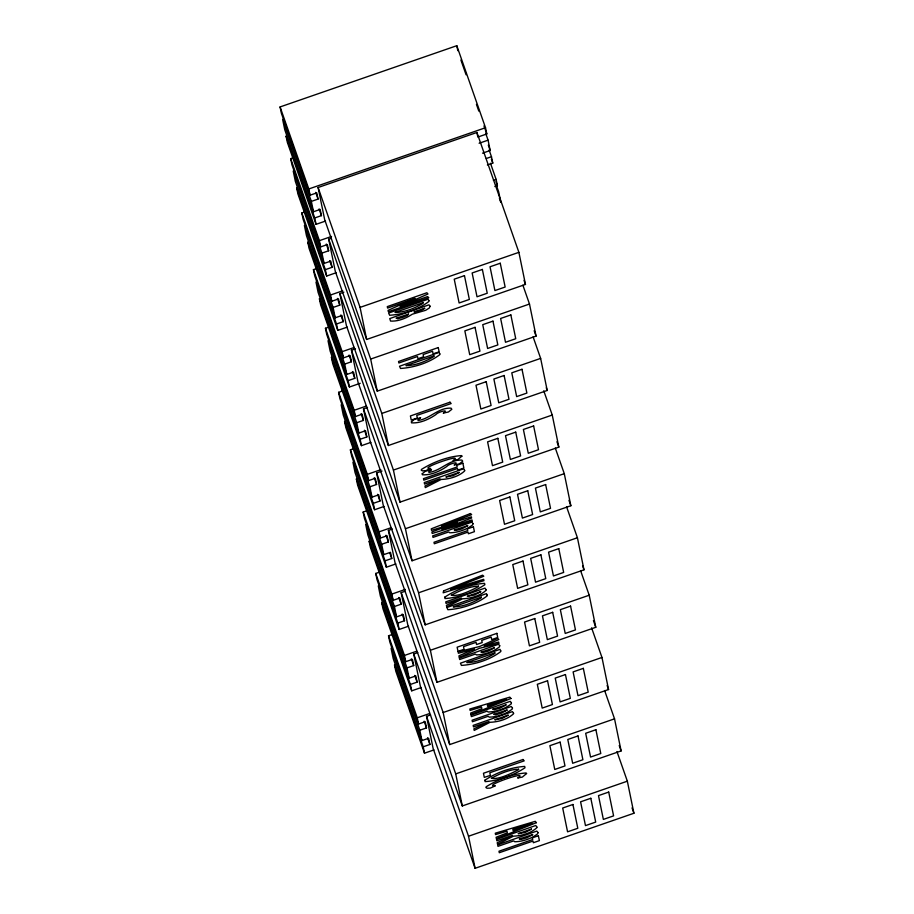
<?xml version="1.0" encoding="UTF-8"?>
<svg xmlns="http://www.w3.org/2000/svg" width="914" height="914" viewBox="0 0 914 914"><rect width="100%" height="100%" fill="white"/><g stroke="black" fill="none" stroke-linecap="round" stroke-linejoin="round"><path stroke-width="1.37" d="M325.498 221.074L316.061 224.341L314.747 217.955L321.442 215.635L320.174 209.432L313.479 211.751L311.354 201.4L318.049 199.081L316.781 192.877L310.086 195.196L281.363 113.176L280.084 106.938L456.794 45.7L485.517 127.72L486.796 133.958L477.851 137.054L476.914 132.473L318.095 187.519L324.664 219.589L366.651 339.46L525.47 284.425L518.889 252.344L476.914 132.473M336.101 272.76L326.664 276.039L325.35 269.653L332.045 267.334L330.777 261.118L324.082 263.438L321.957 253.098L328.652 250.779L327.372 244.564L320.677 246.894L291.966 164.874L290.686 158.636L293.383 157.699M310.086 195.196L308.806 188.958L485.517 127.72M479.119 143.258L488.076 140.162L485.722 133.433M347.251 327.121L337.803 330.388L336.501 324.002L343.196 321.682L341.916 315.479L335.221 317.798L333.107 307.447L339.802 305.127L338.523 298.924L331.828 301.243L303.105 219.223L301.826 212.985L304.522 212.059M482.523 153.164L490.19 150.502L488.076 140.162M486.351 158.488L491.469 156.717L489.116 149.987M487.379 164.966L492.772 163.103L491.469 156.717M320.677 246.894L319.409 240.656L331.542 236.452M493.423 180.344L496.119 179.407L490.475 163.275M522.888 285.179L529.492 304.042L536.072 336.112L377.254 391.158L335.267 271.275L328.697 239.205L331.382 238.28M494.84 186.536L497.399 185.645L496.119 179.407M360.219 383.286L349.422 387.033L348.108 380.647L354.803 378.327L353.535 372.112L346.84 374.432L344.715 364.092L351.41 361.773L350.142 355.557L343.447 357.877L314.724 275.868L313.445 269.63L316.141 268.693M331.828 301.243L330.548 295.005L342.693 290.801M533.091 336.843L540.642 358.391L547.212 390.472L388.393 445.506L346.417 325.635L339.837 293.565L343.881 292.16M366.651 339.46L360.07 307.39L518.889 252.344M370.89 442.387L361.441 445.655L360.139 439.268L366.834 436.949L365.554 430.745L358.859 433.065L356.746 422.714L363.441 420.394L362.161 414.191L355.466 416.51L326.744 334.49L325.464 328.263L329.508 326.858M343.447 357.877L342.167 351.65L354.312 347.434M543.761 390.792L552.25 415.036L558.831 447.106L400.012 502.14L358.037 382.269L351.456 350.199L355.489 348.805M377.254 391.158L370.673 359.076L529.492 304.042M384.029 506.47L374.591 509.738L373.278 503.351L379.973 501.032L378.693 494.828L372.009 497.147L369.884 486.796L376.579 484.477L375.3 478.273L368.605 480.593L339.882 398.573L338.603 392.334L342.659 390.929M355.466 416.51L354.186 410.272L366.331 406.067M555.312 448.066L564.281 473.658L570.85 505.739L412.031 560.773L370.056 440.902L363.475 408.832L367.519 407.427M388.393 445.506L381.812 413.436L540.642 358.391M395.819 563.949L386.371 567.217L385.068 560.83L391.763 558.511L390.484 552.307L383.789 554.627L381.675 544.276L388.37 541.956L387.09 535.753L380.395 538.072L351.673 456.052L350.393 449.825L354.449 448.42M368.605 480.593L367.325 474.355L380.818 469.682M566.566 506.767L577.419 537.74L583.989 569.81L425.17 624.856L383.195 504.985L376.614 472.904L382.006 471.041M400.012 502.14L393.431 470.07L552.25 415.036M408.581 626.193L399.144 629.46L397.83 623.074L404.525 620.755L403.257 614.551L396.562 616.87L394.437 606.519L401.132 604.2L399.852 597.996L393.157 600.315L364.435 518.295L363.166 512.057L367.211 510.663M380.395 538.072L379.116 531.834L391.261 527.629M580.71 570.976L589.21 595.22L595.779 627.301L436.961 682.335L394.985 562.464L388.404 530.394L392.449 528.989M412.031 560.773L405.45 528.703L564.281 473.658M421.148 687.568L411.711 690.835L410.397 684.449L417.092 682.13L415.824 675.926L409.129 678.245L407.004 667.894L413.699 665.575L412.42 659.371L405.736 661.69L377.014 579.67L375.734 573.444L379.778 572.038M393.157 600.315L391.889 594.077L405.37 589.404M591.598 627.838L601.972 657.463L608.553 689.533L449.722 744.579L407.747 624.708L401.166 592.638L405.21 591.232M425.17 624.856L418.601 592.786L577.419 537.74M433.956 749.914L424.507 753.182L423.205 746.795L429.9 744.476L428.62 738.272L421.925 740.591L419.812 730.24L426.507 727.921L425.227 721.717L418.532 724.037L389.81 642.016L388.53 635.778L392.574 634.385M405.736 661.69L404.456 655.452L416.59 651.248M604.634 690.561L614.539 718.838L621.12 750.92L462.301 805.954L420.314 686.083L413.745 654.013L417.778 652.607M436.961 682.335L430.391 650.265L589.21 595.22M418.532 724.037L417.252 717.798L429.397 713.594M616.961 751.559L627.347 781.184L633.916 813.254L475.097 868.3L433.122 748.429L426.541 716.359L430.585 714.954M449.722 744.579L443.153 712.509L601.972 657.463M462.301 805.954L455.72 773.884L614.539 718.838M475.097 868.3L468.528 836.23L627.347 781.184M460.896 60.004L466.083 74.788M476.445 104.367L478.799 111.097M483.974 125.881L486.796 133.958M488.305 145.132L490.19 150.502M491.366 159.07L492.772 163.103M495.982 181.612L497.399 185.645M496.313 185.131L498.667 191.849L500.792 202.2L499.387 198.167M524.053 280.381L525.47 284.425M534.176 330.719L536.072 336.112M546.275 387.776L547.212 390.472M556.946 441.713L558.831 447.106M568.965 500.346L570.85 505.739M582.584 565.777L583.989 569.81M593.426 620.56L595.779 627.301M607.136 685.5L608.553 689.533M619.224 745.527L621.12 750.92M632.031 807.873L633.916 813.254M318.095 187.519L360.07 307.39M315.696 192.363L318.049 199.081M319.089 208.918L321.442 215.635M328.697 239.205L370.673 359.076M280.084 106.938L308.806 188.958M311.354 201.4L282.632 119.391L284.757 129.731L313.479 211.751M326.298 244.049L328.652 250.779M314.747 217.955L286.025 135.935L287.339 142.321L316.061 224.341M329.691 260.604L332.045 267.334M339.837 293.565L381.812 413.436M290.686 158.636L319.409 240.656M321.957 253.098L293.234 171.078L295.359 181.429L324.082 263.438M337.437 298.41L339.802 305.127M325.35 269.653L296.627 187.633L297.941 194.019L326.664 276.039M340.842 314.964L343.196 321.682M351.456 350.199L393.431 470.07M301.826 212.985L330.548 295.005M333.107 307.447L304.385 225.438L306.498 235.778L335.221 317.798M349.057 355.043L351.41 361.773M336.501 324.002L307.778 241.982L309.081 248.368L337.803 330.388M352.45 371.598L354.803 378.327M363.475 408.832L405.45 528.703M313.445 269.63L342.167 351.65M344.715 364.092L315.993 282.072L318.118 292.411L346.84 374.432M361.076 413.676L363.441 420.394M348.108 380.647L319.386 298.627L320.7 305.013L349.422 387.033M364.48 430.231L366.834 436.949M376.614 472.904L418.601 592.786M325.464 328.263L354.186 410.272M356.746 422.714L328.023 340.705L330.137 351.045L358.859 433.065M374.226 477.759L376.579 484.477M360.139 439.268L331.416 357.248L332.719 363.646L361.441 445.655M377.619 494.314L379.973 501.032M388.404 530.394L430.391 650.265M338.603 392.334L367.325 474.355M369.884 486.796L341.162 404.776L343.287 415.127L372.009 497.147M386.016 535.238L388.37 541.956M373.278 503.351L344.555 421.331L345.869 427.718L374.591 509.738M389.878 553.141L391.763 558.511M401.166 592.638L443.153 712.509M350.393 449.825L379.116 531.834M381.675 544.276L352.953 462.267L355.066 472.607L383.789 554.627M398.778 597.482L401.132 604.2M385.068 560.83L356.346 478.822L357.648 485.208L386.371 567.217M402.171 614.037L404.525 620.755M413.745 654.013L455.72 773.884M363.166 512.057L391.889 594.077M394.437 606.519L365.714 524.51L367.839 534.85L396.562 616.87M411.346 658.857L413.699 665.575M397.83 623.074L369.107 541.054L370.421 547.44L399.144 629.46M414.739 675.412L417.092 682.13M426.541 716.359L468.528 836.23M375.734 573.444L404.456 655.452M407.004 667.894L378.282 585.885L380.407 596.225L409.129 678.245M424.142 721.203L426.507 727.921M410.397 684.449L381.675 602.44L382.989 608.827L411.711 690.835M427.546 737.758L429.9 744.476M388.53 635.778L417.252 717.798M419.812 730.24L391.089 648.22L393.203 658.571L421.925 740.591M423.205 746.795L394.482 664.775L395.785 671.162L424.507 753.182M456.794 45.7L457.823 50.693M464.655 470.39L464.586 471.018C458.531 476.64 449.311 479.164 441.142 479.462L425.307 487.608L424.976 486.019L440.034 478.73L424.576 484.077L424.267 482.569L463.512 468.802L464.655 470.39M486.111 589.713L486.042 590.341C479.987 595.951 470.767 598.476 462.598 598.784L446.763 606.919L446.432 605.342L461.49 598.053L446.032 603.4L445.724 601.892L484.968 588.113L486.111 589.713M513.565 713.217L513.497 713.834C507.43 719.455 498.221 721.98 490.053 722.289L474.206 730.423L473.886 728.846L488.933 721.546L473.486 726.904L473.178 725.385L512.411 711.618L513.565 713.217M536.918 827.09L536.849 827.718C530.783 833.34 521.574 835.864 513.405 836.161L497.559 844.308L497.239 842.719L512.286 835.43L496.839 840.777L496.531 839.269L535.764 825.502L536.918 827.09M428.94 300.729L428.826 301.517C417.961 309.777 403.223 314.359 389.627 315.261L388.621 313.056L428.152 299.198L428.94 300.729M439.851 353.935L439.737 354.712C428.872 362.972 414.133 367.554 400.538 368.468L399.532 366.251L439.063 352.404L439.851 353.935M487.208 595.185L487.093 595.974C476.228 604.223 461.479 608.815 447.883 609.718L446.877 607.513L486.408 593.654L487.208 595.185M500.758 650.882L500.632 651.671C489.778 659.919 475.029 664.512 461.433 665.415L460.428 663.21L499.958 649.351L500.758 650.882M430.037 306.179L429.352 307.961L425.73 310.28L412.294 314.199C406.022 318.335 398.127 321.568 390.552 321.065L389.752 318.575L428.963 304.842L430.037 306.179M411.391 421.857L411.551 422.851C420.143 423.422 428.952 419.355 435.978 414.533C437.578 412.031 450.179 408.604 443.256 413.105L448.454 411.986L451.836 409.301L451.082 408.17C438.412 407.358 429.934 418.978 418.064 420.486L417.961 419.755L420.657 417.789L414.522 419.275L411.391 421.857M422.234 473.783L422.394 474.777C430.985 475.349 439.805 471.281 446.82 466.46C448.42 463.958 461.033 460.53 454.109 465.02L459.296 463.912L462.69 461.227L461.936 460.096C449.254 459.285 440.788 470.904 428.917 472.412L428.803 471.681L431.511 469.705L425.376 471.201L422.234 473.783M423.079 302.728L422.942 303.334C414.785 308.338 404.514 312.382 395.019 312.451L423.079 302.728M433.99 355.923L433.853 356.54C425.696 361.544 415.424 365.577 405.93 365.646L433.99 355.923M481.347 597.185L481.21 597.79C473.052 602.794 462.781 606.839 453.287 606.907L481.347 597.185M494.885 652.882L494.748 653.487C486.591 658.491 476.32 662.536 466.826 662.604L494.885 652.882M443.61 590.867L443.153 592.809L483.952 580.687L483.666 579.316L450.533 589.347L483.78 576.231L482.592 575.157L443.61 590.867M424.679 308.304L420.212 310.988L413.928 311.937L424.679 308.304M461.901 456.143L457.72 459.673L452.978 460.633C466.551 451.824 415.824 469.556 430.677 468.425L425.616 470.721L422.371 470.87L421.24 470.139L421.525 469.373C433.339 462.016 447.46 456.634 461.364 455.583L461.901 456.143M526.567 773.53L522.385 777.06L517.644 778.02C531.217 769.211 480.478 786.943 495.342 785.8L490.281 788.108L487.025 788.245L485.905 787.525L486.191 786.748C498.004 779.402 512.126 774.021 526.03 772.958L526.567 773.53M473.064 523.619L472.709 524.842C466.38 529.754 457.8 532.634 449.802 532.793L448.717 531.948L433.008 537.386L432.699 535.878L471.83 522.145L473.064 523.619M499.73 645.752L499.364 646.963C493.034 651.888 484.454 654.755 476.468 654.927L475.383 654.07L459.662 659.508L459.354 658.011L498.484 644.267L499.73 645.752M511.44 702.82L511.075 704.043C504.745 708.956 496.165 711.835 488.167 712.006L487.082 711.149L471.373 716.587L471.064 715.091L510.195 701.346L511.44 702.82M512.491 707.973L512.126 709.195C505.796 714.108 497.216 716.987 489.23 717.147L488.145 716.29L472.424 721.74L472.115 720.232L511.246 706.499L512.491 707.973M538.049 832.574L537.683 833.797C531.354 838.709 522.774 841.588 514.776 841.748L513.691 840.903L497.981 846.341L497.673 844.833L536.804 831.1L538.049 832.574M444.695 597.196L444.969 598.567C458.874 597.642 473.246 592.421 484.854 584.732L484.569 583.361C470.676 584.274 456.292 589.496 444.695 597.196M484.82 780.248L485.106 781.619C498.998 780.693 513.371 775.472 524.979 767.783L524.693 766.412C510.8 767.326 496.428 772.547 484.82 780.248M408.501 314.13L407.37 315.433L402.708 317.409L397.704 318.757L396.15 318.232L408.501 314.13M459.216 472.389L453.116 475.691L445.883 476.994L459.216 472.389M480.673 591.712L474.572 595.014L467.34 596.305L480.673 591.712M508.127 715.205L502.026 718.507L494.794 719.809L508.127 715.205M531.48 829.089L525.379 832.391L518.147 833.694L531.48 829.089M478.525 586.171L478.296 586.685C470.653 590.684 458.394 596.762 451.242 595.243C459.502 590.787 469.248 586.331 478.525 586.171M518.649 769.222L518.421 769.737C510.777 773.735 498.518 779.813 491.378 778.294C499.627 773.838 509.372 769.382 518.649 769.222M467.648 525.699L461.856 528.875L456.28 530.417L454.315 530.006L467.648 525.699M494.303 647.82L488.522 650.996L482.946 652.539L480.97 652.128L494.303 647.82M506.013 704.9L500.221 708.076L494.645 709.618L492.68 709.207L506.013 704.9M507.064 710.052L501.283 713.228L495.708 714.771L493.731 714.36L507.064 710.052M532.622 834.653L526.83 837.83L521.254 839.372L519.289 838.961L532.622 834.653M406.25 302.157L388.062 310.372L388.347 311.731L428.803 297.701L427.615 296.57L399.978 306.339L427.969 294.011L426.861 292.754L387.296 306.613L387.593 308.087L415.07 298.41L406.25 302.157M468.665 651.476L458.919 655.875L459.239 657.44L479.37 648.334L498.964 643.536L498.656 642.062L484.18 645.935L498.827 639.526L497.673 638.326L479.622 646.506L458.074 651.773L458.382 653.247L474.332 649.089L468.665 651.476M510.949 698.49L470.95 714.554L470.653 713.091L481.861 708.67L481.518 706.99L470.104 710.418L469.819 709.024L509.795 697.154L510.949 698.49M536.415 822.669L496.416 838.732L496.119 837.27L507.327 832.848L506.984 831.169L495.571 834.596L495.285 833.202L535.261 821.332L536.415 822.669M470.459 513.531L431.248 528.829L431.557 530.349L457.446 522.317L431.888 531.948L432.208 533.468L472.275 521.3L472.001 519.929L441.85 529.434L471.613 518.021L471.361 516.81L441.473 526.224L471.647 514.639L470.459 513.531M496.656 702.877L487.619 706.408L487.379 705.231L506.447 699.256L496.656 702.877M522.123 827.056L513.085 830.586L512.845 829.409L531.914 823.434L522.123 827.056M438.263 347.56L398.55 361.487L398.858 362.995L417.481 356.529L417.938 358.734L423.582 356.78L423.125 354.575L432.551 351.239L433.076 353.832L439.143 351.856L438.263 347.56M449.985 402.194L410.409 415.961L411.254 420.063L417.321 418.086L416.773 415.436L451.15 403.554L449.985 402.194M496.873 633.356L457.137 647.203L457.983 651.316L464.049 649.328L463.501 646.655L476.091 642.325L476.548 644.53L482.192 642.576L481.735 640.371L491.161 637.035L491.686 639.583L497.719 637.492L496.873 633.356M523.037 759.488L483.46 773.255L484.294 777.368L490.361 775.392L489.824 772.73L524.202 760.859L523.037 759.488M464.461 275.64L454.235 279.181L459.114 302.98L469.35 299.438L464.461 275.64M482.364 269.436L472.138 272.978L477.017 296.776L487.242 293.234L482.364 269.436M500.255 263.232L490.03 266.785L494.908 290.572L505.145 287.03L500.255 263.232M475.063 327.338L464.838 330.879L469.716 354.678L479.941 351.125L475.063 327.338M492.966 321.134L482.741 324.676L487.619 348.474L497.844 344.932L492.966 321.134M510.857 314.93L500.632 318.472L505.511 342.27L515.736 338.728L510.857 314.93M486.214 381.686L475.988 385.228L480.867 409.026L491.092 405.485L486.214 381.686M504.105 375.483L493.88 379.024L498.758 402.823L508.995 399.281L504.105 375.483M522.008 369.279L511.783 372.832L516.661 396.619L526.887 393.077L522.008 369.279M497.833 438.32L487.596 441.873L492.486 465.66L502.711 462.118L497.833 438.32M515.725 432.128L505.499 435.67L510.378 459.468L520.603 455.915L515.725 432.128M533.627 425.924L523.391 429.466L528.281 453.264L538.506 449.711L533.627 425.924M462.872 463.181L456.829 465.283L457.171 466.974L423.468 478.65L423.776 480.158L457.48 468.471L457.823 470.15L463.866 468.048L462.872 463.181M509.852 496.953L499.627 500.495L504.505 524.293L514.731 520.752L509.852 496.953M527.755 490.749L517.518 494.303L522.397 518.089L532.634 514.548L527.755 490.749M545.647 484.546L535.421 488.099L540.3 511.886L550.525 508.344L545.647 484.546M473.406 526.807L467.362 528.898L467.717 530.588L434.001 542.265L434.31 543.773L468.025 532.085L468.368 533.765L474.412 531.674L473.406 526.807M522.991 561.036L512.765 564.578L517.644 588.376L527.869 584.834L522.991 561.036M540.894 554.832L530.668 558.374L535.547 582.172L545.772 578.631L540.894 554.832M558.785 548.629L548.56 552.17L553.438 575.969L563.664 572.427L558.785 548.629M534.781 618.515L524.556 622.057L529.434 645.855L539.66 642.314L534.781 618.515M552.684 612.311L542.448 615.865L547.337 639.651L557.563 636.11L552.684 612.311M570.576 606.108L560.351 609.661L565.229 633.448L575.454 629.906L570.576 606.108M547.543 680.759L537.318 684.3L542.196 708.099L552.422 704.557L547.543 680.759M565.446 674.555L555.221 678.097L560.099 701.895L570.325 698.353L565.446 674.555M583.338 668.351L573.112 671.904L577.991 695.691L588.216 692.149L583.338 668.351M560.111 742.134L549.885 745.675L554.764 769.474L564.989 765.932L560.111 742.134M578.014 735.93L567.788 739.483L572.667 763.27L582.892 759.728L578.014 735.93M595.905 729.726L585.68 733.279L590.558 757.066L600.784 753.524L595.905 729.726M572.918 804.48L562.693 808.022L567.571 831.82L577.797 828.278L572.918 804.48M590.821 798.276L580.584 801.818L585.474 825.616L595.7 822.074L590.821 798.276M608.713 792.072L598.487 795.614L603.366 819.412L613.591 815.871L608.713 792.072M538.38 835.762L532.336 837.852L532.691 839.543L498.987 851.22L499.295 852.728L532.999 841.04L533.342 842.719L539.386 840.629L538.38 835.762"/></g></svg>
